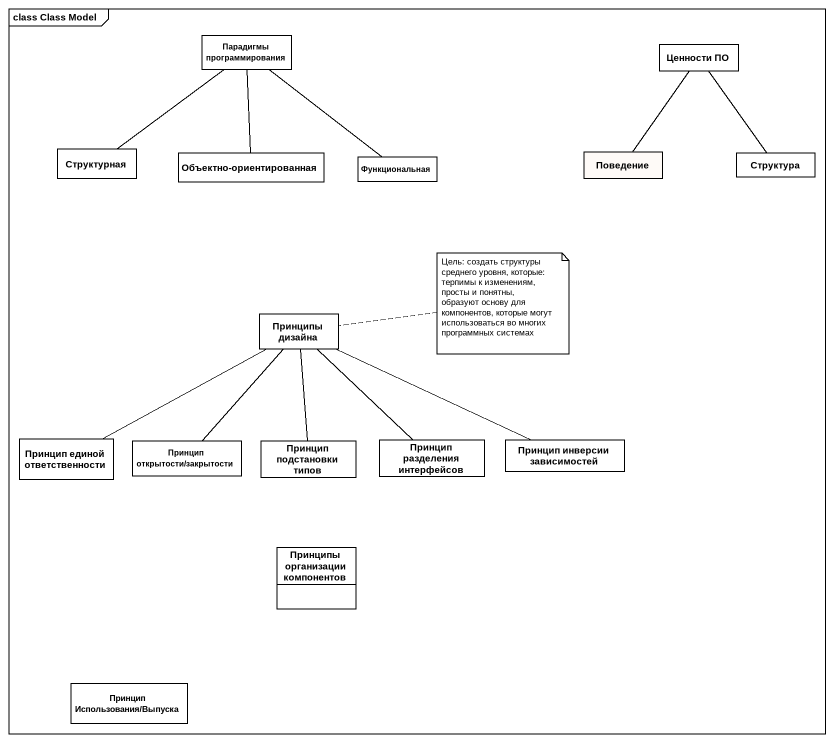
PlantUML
@startuml
mainframe class Class Model
hide circle
hide empty members
class "Парадигмы программирования" as Парадигмы_программирования
class "Ценности ПО" as Ценности_ПО
class Структурная
class "Объектно-ориентированная" as Объектно_ориентированная
class Функциональная
class Поведение #FEFAF7
class Структура
class "Принципы дизайна" as Принципы_дизайна
class "Принцип единой ответственности" as Принцип_единой
class "Принцип открытости/закрытости" as Принцип_открытости
class "Принцип подстановки типов" as Принцип_подстановки_типов
class "Принцип разделения интерфейсов" as Принцип_разделения
class "Принцип инверсии зависимостей" as Принцип_инверсии
class "Принципы организации компонентов" as Принципы_организации
class "Принцип Использования/Выпуска" as Принцип_Использования
Структурная -up- Парадигмы_программирования
Объектно_ориентированная -up- Парадигмы_программирования
Функциональная -up- Парадигмы_программирования
Поведение -up- Ценности_ПО
Структура -up- Ценности_ПО
Принципы_дизайна -left- Принцип_единой
Принципы_дизайна -- Принцип_открытости
Принципы_дизайна -- Принцип_подстановки_типов
Принципы_дизайна -- Принцип_разделения
Принципы_дизайна -right- Принцип_инверсии
note right of Принципы_дизайна : Цель: создать структуры среднего уровня, которые: терпимы к изменениям, просты и понятны, образуют основу для компонентов, которые могут использоваться во многих программных системах
@enduml
